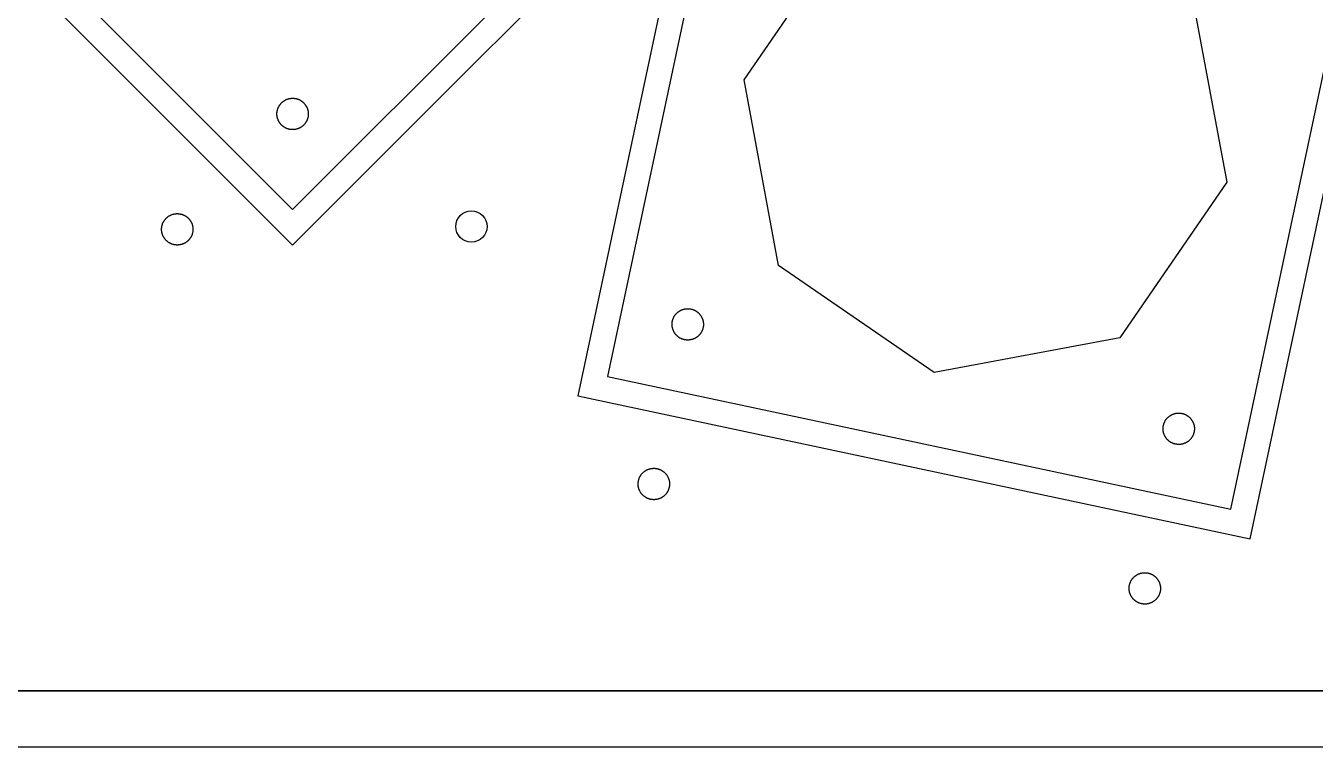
# Model space of a CAD drawing. Extents: x -16500 to 16500, y -16500 to 38576.
# Drawn here: x -10753 to -478, y -16500 to -10753 of the extents above; entities that cross this region are included whole.
import ezdxf

# ---------------------------------------------------------------- set-up
doc = ezdxf.new("R2010")
doc.units = 0
doc.header["$MEASUREMENT"] = 0
for name, color, linetype in [('Bottom', 2, 'Continuous'), ('Top', 1, 'Continuous'), ('Vias', 60, 'Continuous')]:
    doc.layers.add(name, color=color, linetype=linetype)

msp = doc.modelspace()

# ---------------------------------------------------------------- linework, layer by layer
at = {"layer": 'Bottom', "linetype": 'Continuous'}
for points in [[(-16500, 16500), (16500, 16500), (16500, -16500), (-16500, -16500)], [(-16050, 16050), (16050, 16050), (16050, -16050), (-16050, -16050)]]:
    msp.add_lwpolyline(points, close=True, dxfattribs=at)
at = {"layer": 'Top'}
for points in [[(-16500, -16050), (-16500, 16500), (16500, 16500), (16500, -16500), (-16500, -16500), (-16500, -16050)], [(-16050, -16050), (16050, -16050), (16050, 16050), (-16050, 16050)]]:
    msp.add_lwpolyline(points, close=True, dxfattribs=at)
at = {"layer": 'Top', "linetype": 'Continuous'}
for points in [[(-5291.342, 9164.874), (-8626.704, 12500.234), (-12500.234, 8626.703), (-9290.551, 5417.021), (-13700.786, 6354.445), (-14839.727, 996.153), (-10392.695, 50.907), (-14945.686, -1169.063), (-13527.876, -6460.405), (-9164.874, -5291.342), (-12500.235, -8626.702), (-8626.705, -12500.234), (-5417.021, -9290.551), (-6354.445, -13700.786), (-996.153, -14839.727), (-50.907, -10392.695)], [(-5040.676, 9002.117), (-5233.862, 8950.353), (-5417.146, 9007.834), (-8626.704, 12217.392), (-12217.392, 8626.703), (-9007.833, 5417.146), (-9106.927, 5173.522), (-13546.739, 6117.234), (-14602.515, 1150.2), (-10162.703, 206.489), (-10204.285, 10.859), (-10316.4, -135.705), (-14700.737, -1310.485), (-13386.454, -6215.456), (-9002.117, -5040.676), (-8950.353, -5233.862), (-9007.834, -5417.145), (-12217.392, -8626.702), (-8626.704, -12217.391), (-5417.146, -9007.834), (-5173.522, -9106.927), (-6117.234, -13546.739), (-1150.2, -14602.515), (-206.489, -10162.703)]]:
    msp.add_lwpolyline(points, dxfattribs=at)
at = {"layer": 'Top'}
msp.add_lwpolyline([(-1457.003, -10520.35), (-1182.791, -11999.864), (-2035.069, -13239.936), (-3514.583, -13514.148), (-4754.655, -12661.87), (-5028.867, -11182.356), (-4176.589, -9942.284)], dxfattribs=at)
at = {"layer": 'Vias'}
for points in [[(-8628.312, -11580.12), (-8631.53, -11580.037), (-8634.745, -11579.871), (-8637.954, -11579.623), (-8641.155, -11579.292), (-8644.348, -11578.879), (-8647.528, -11578.383), (-8650.695, -11577.806), (-8653.845, -11577.148), (-8656.978, -11576.408), (-8660.091, -11575.589), (-8663.181, -11574.689), (-8666.247, -11573.71), (-8669.287, -11572.653), (-8672.299, -11571.517), (-8675.281, -11570.305), (-8678.23, -11569.016), (-8681.146, -11567.651), (-8684.025, -11566.212), (-8686.866, -11564.699), (-8689.667, -11563.114), (-8692.427, -11561.457), (-8695.142, -11559.73), (-8697.813, -11557.933), (-8700.436, -11556.068), (-8703.011, -11554.136), (-8705.535, -11552.138), (-8708.006, -11550.076), (-8710.424, -11547.951), (-8712.786, -11545.765), (-8715.091, -11543.518), (-8717.338, -11541.213), (-8719.524, -11538.851), (-8721.649, -11536.433), (-8723.711, -11533.962), (-8725.709, -11531.438), (-8727.641, -11528.863), (-8729.506, -11526.24), (-8731.302, -11523.57), (-8733.03, -11520.854), (-8734.687, -11518.094), (-8736.272, -11515.293), (-8737.785, -11512.452), (-8739.224, -11509.573), (-8740.589, -11506.657), (-8741.878, -11503.708), (-8743.09, -11500.726), (-8744.226, -11497.715), (-8745.283, -11494.674), (-8746.262, -11491.608), (-8747.162, -11488.518), (-8747.981, -11485.405), (-8748.721, -11482.272), (-8749.379, -11479.122), (-8749.956, -11475.955), (-8750.451, -11472.775), (-8750.865, -11469.583), (-8751.196, -11466.381), (-8751.444, -11463.172), (-8751.61, -11459.957), (-8751.693, -11456.74), (-8751.693, -11453.521), (-8751.61, -11450.303), (-8751.444, -11447.089), (-8751.196, -11443.879), (-8750.865, -11440.678), (-8750.451, -11437.486), (-8749.956, -11434.305), (-8749.379, -11431.139), (-8748.721, -11427.988), (-8747.981, -11424.855), (-8747.162, -11421.743), (-8746.262, -11418.652), (-8745.283, -11415.586), (-8744.226, -11412.546), (-8743.09, -11409.534), (-8741.878, -11406.552), (-8740.589, -11403.603), (-8739.224, -11400.688), (-8737.785, -11397.808), (-8736.272, -11394.967), (-8734.687, -11392.166), (-8733.03, -11389.407), (-8731.302, -11386.691), (-8729.506, -11384.02), (-8727.641, -11381.397), (-8725.709, -11378.822), (-8723.711, -11376.298), (-8721.649, -11373.827), (-8719.524, -11371.409), (-8717.338, -11369.047), (-8715.091, -11366.742), (-8712.786, -11364.495), (-8710.424, -11362.309), (-8708.006, -11360.184), (-8705.535, -11358.122), (-8703.011, -11356.124), (-8700.436, -11354.193), (-8697.813, -11352.328), (-8695.142, -11350.531), (-8692.427, -11348.803), (-8689.667, -11347.146), (-8686.866, -11345.561), (-8684.025, -11344.048), (-8681.146, -11342.609), (-8678.23, -11341.244), (-8675.281, -11339.956), (-8672.299, -11338.743), (-8669.287, -11337.608), (-8666.247, -11336.55), (-8663.181, -11335.571), (-8660.091, -11334.672), (-8656.978, -11333.852), (-8653.845, -11333.113), (-8650.695, -11332.454), (-8647.528, -11331.877), (-8644.348, -11331.382), (-8641.155, -11330.968), (-8637.954, -11330.637), (-8634.745, -11330.389), (-8631.53, -11330.223), (-8628.312, -11330.14), (-8625.094, -11330.14), (-8621.876, -11330.223), (-8618.661, -11330.389), (-8615.452, -11330.637), (-8612.251, -11330.968), (-8609.058, -11331.382), (-8605.878, -11331.877), (-8602.711, -11332.454), (-8599.561, -11333.113), (-8596.428, -11333.852), (-8593.315, -11334.672), (-8590.225, -11335.571), (-8587.159, -11336.55), (-8584.119, -11337.608), (-8581.107, -11338.743), (-8578.125, -11339.956), (-8575.176, -11341.244), (-8572.26, -11342.609), (-8569.381, -11344.048), (-8566.54, -11345.561), (-8563.739, -11347.146), (-8560.979, -11348.803), (-8558.264, -11350.531), (-8555.593, -11352.328), (-8552.97, -11354.193), (-8550.395, -11356.124), (-8547.871, -11358.122), (-8545.4, -11360.184), (-8542.982, -11362.309), (-8540.62, -11364.495), (-8538.315, -11366.742), (-8536.068, -11369.047), (-8533.882, -11371.409), (-8531.757, -11373.827), (-8529.695, -11376.298), (-8527.697, -11378.822), (-8525.765, -11381.397), (-8523.9, -11384.02), (-8522.104, -11386.691), (-8520.376, -11389.407), (-8518.719, -11392.166), (-8517.134, -11394.967), (-8515.621, -11397.808), (-8514.182, -11400.688), (-8512.817, -11403.603), (-8511.528, -11406.552), (-8510.316, -11409.534), (-8509.18, -11412.546), (-8508.123, -11415.586), (-8507.144, -11418.652), (-8506.244, -11421.743), (-8505.425, -11424.855), (-8504.685, -11427.988), (-8504.027, -11431.139), (-8503.45, -11434.305), (-8502.955, -11437.486), (-8502.541, -11440.678), (-8502.21, -11443.879), (-8501.962, -11447.089), (-8501.796, -11450.303), (-8501.713, -11453.521), (-8501.713, -11456.74), (-8501.796, -11459.957), (-8501.962, -11463.172), (-8502.21, -11466.381), (-8502.541, -11469.583), (-8502.955, -11472.775), (-8503.45, -11475.955), (-8504.027, -11479.122), (-8504.685, -11482.272), (-8505.425, -11485.405), (-8506.244, -11488.518), (-8507.144, -11491.608), (-8508.123, -11494.674), (-8509.18, -11497.715), (-8510.316, -11500.726), (-8511.528, -11503.708), (-8512.817, -11506.657), (-8514.182, -11509.573), (-8515.621, -11512.452), (-8517.134, -11515.293), (-8518.719, -11518.094), (-8520.376, -11520.854), (-8522.104, -11523.57), (-8523.9, -11526.24), (-8525.765, -11528.863), (-8527.697, -11531.438), (-8529.695, -11533.962), (-8531.757, -11536.433), (-8533.882, -11538.851), (-8536.068, -11541.213), (-8538.315, -11543.518), (-8540.62, -11545.765), (-8542.982, -11547.951), (-8545.4, -11550.076), (-8547.871, -11552.138), (-8550.395, -11554.136), (-8552.97, -11556.068), (-8555.593, -11557.933), (-8558.264, -11559.73), (-8560.979, -11561.457), (-8563.739, -11563.114), (-8566.54, -11564.699), (-8569.381, -11566.212), (-8572.26, -11567.651), (-8575.176, -11569.016), (-8578.125, -11570.305), (-8581.107, -11571.517), (-8584.119, -11572.653), (-8587.159, -11573.71), (-8590.225, -11574.689), (-8593.315, -11575.589), (-8596.428, -11576.408), (-8599.561, -11577.148), (-8602.711, -11577.806), (-8605.878, -11578.383), (-8609.058, -11578.879), (-8612.251, -11579.292), (-8615.452, -11579.623), (-8618.661, -11579.871), (-8621.876, -11580.037), (-8625.094, -11580.12)], [(-9547.551, -12499.359), (-9550.769, -12499.276), (-9553.983, -12499.11), (-9557.193, -12498.862), (-9560.394, -12498.531), (-9563.586, -12498.117), (-9566.767, -12497.622), (-9569.933, -12497.045), (-9573.084, -12496.387), (-9576.217, -12495.647), (-9579.329, -12494.828), (-9582.42, -12493.928), (-9585.486, -12492.949), (-9588.526, -12491.892), (-9591.538, -12490.756), (-9594.52, -12489.544), (-9597.469, -12488.255), (-9600.384, -12486.89), (-9603.263, -12485.451), (-9606.105, -12483.938), (-9608.906, -12482.353), (-9611.665, -12480.696), (-9614.381, -12478.968), (-9617.052, -12477.172), (-9619.675, -12475.307), (-9622.25, -12473.375), (-9624.774, -12471.377), (-9627.245, -12469.315), (-9629.663, -12467.19), (-9632.025, -12465.004), (-9634.33, -12462.757), (-9636.577, -12460.452), (-9638.763, -12458.09), (-9640.888, -12455.672), (-9642.95, -12453.201), (-9644.947, -12450.677), (-9646.879, -12448.102), (-9648.744, -12445.479), (-9650.541, -12442.808), (-9652.269, -12440.092), (-9653.926, -12437.333), (-9655.511, -12434.532), (-9657.024, -12431.691), (-9658.463, -12428.811), (-9659.827, -12425.896), (-9661.116, -12422.947), (-9662.329, -12419.965), (-9663.464, -12416.953), (-9664.522, -12413.913), (-9665.501, -12410.847), (-9666.4, -12407.757), (-9667.22, -12404.644), (-9667.959, -12401.511), (-9668.618, -12398.36), (-9669.195, -12395.194), (-9669.69, -12392.013), (-9670.104, -12388.821), (-9670.434, -12385.62), (-9670.683, -12382.41), (-9670.849, -12379.196), (-9670.931, -12375.978), (-9670.931, -12372.76), (-9670.849, -12369.542), (-9670.683, -12366.327), (-9670.434, -12363.118), (-9670.104, -12359.917), (-9669.69, -12356.724), (-9669.195, -12353.544), (-9668.618, -12350.377), (-9667.959, -12347.227), (-9667.22, -12344.094), (-9666.4, -12340.981), (-9665.501, -12337.891), (-9664.522, -12334.825), (-9663.464, -12331.785), (-9662.329, -12328.773), (-9661.116, -12325.791), (-9659.827, -12322.842), (-9658.463, -12319.926), (-9657.024, -12317.047), (-9655.511, -12314.206), (-9653.926, -12311.405), (-9652.269, -12308.645), (-9650.541, -12305.93), (-9648.744, -12303.259), (-9646.879, -12300.636), (-9644.947, -12298.061), (-9642.95, -12295.537), (-9640.888, -12293.066), (-9638.763, -12290.648), (-9636.577, -12288.286), (-9634.33, -12285.981), (-9632.025, -12283.734), (-9629.663, -12281.548), (-9627.245, -12279.423), (-9624.774, -12277.361), (-9622.25, -12275.363), (-9619.675, -12273.431), (-9617.052, -12271.566), (-9614.381, -12269.769), (-9611.665, -12268.042), (-9608.906, -12266.385), (-9606.105, -12264.8), (-9603.263, -12263.287), (-9600.384, -12261.848), (-9597.469, -12260.483), (-9594.52, -12259.194), (-9591.538, -12257.982), (-9588.526, -12256.846), (-9585.486, -12255.789), (-9582.42, -12254.81), (-9579.329, -12253.91), (-9576.217, -12253.091), (-9573.084, -12252.351), (-9569.933, -12251.693), (-9566.767, -12251.116), (-9563.586, -12250.621), (-9560.394, -12250.207), (-9557.193, -12249.876), (-9553.983, -12249.628), (-9550.769, -12249.462), (-9547.551, -12249.379), (-9544.332, -12249.379), (-9541.115, -12249.462), (-9537.9, -12249.628), (-9534.691, -12249.876), (-9531.489, -12250.207), (-9528.297, -12250.621), (-9525.117, -12251.116), (-9521.95, -12251.693), (-9518.8, -12252.351), (-9515.667, -12253.091), (-9512.554, -12253.91), (-9509.464, -12254.81), (-9506.397, -12255.789), (-9503.357, -12256.846), (-9500.346, -12257.982), (-9497.364, -12259.194), (-9494.415, -12260.483), (-9491.499, -12261.848), (-9488.62, -12263.287), (-9485.779, -12264.8), (-9482.978, -12266.385), (-9480.218, -12268.042), (-9477.502, -12269.769), (-9474.832, -12271.566), (-9472.208, -12273.431), (-9469.634, -12275.363), (-9467.11, -12277.361), (-9464.638, -12279.423), (-9462.221, -12281.548), (-9459.859, -12283.734), (-9457.553, -12285.981), (-9455.307, -12288.286), (-9453.121, -12290.648), (-9450.996, -12293.066), (-9448.934, -12295.537), (-9446.936, -12298.061), (-9445.004, -12300.636), (-9443.139, -12303.259), (-9441.342, -12305.93), (-9439.615, -12308.645), (-9437.958, -12311.405), (-9436.372, -12314.206), (-9434.86, -12317.047), (-9433.421, -12319.926), (-9432.056, -12322.842), (-9430.767, -12325.791), (-9429.555, -12328.773), (-9428.419, -12331.785), (-9427.362, -12334.825), (-9426.383, -12337.891), (-9425.483, -12340.981), (-9424.664, -12344.094), (-9423.924, -12347.227), (-9423.266, -12350.377), (-9422.689, -12353.544), (-9422.193, -12356.724), (-9421.78, -12359.917), (-9421.449, -12363.118), (-9421.201, -12366.327), (-9421.035, -12369.542), (-9420.952, -12372.76), (-9420.952, -12375.978), (-9421.035, -12379.196), (-9421.201, -12382.41), (-9421.449, -12385.62), (-9421.78, -12388.821), (-9422.193, -12392.013), (-9422.689, -12395.194), (-9423.266, -12398.36), (-9423.924, -12401.511), (-9424.664, -12404.644), (-9425.483, -12407.757), (-9426.383, -12410.847), (-9427.362, -12413.913), (-9428.419, -12416.953), (-9429.555, -12419.965), (-9430.767, -12422.947), (-9432.056, -12425.896), (-9433.421, -12428.811), (-9434.86, -12431.691), (-9436.372, -12434.532), (-9437.958, -12437.333), (-9439.615, -12440.092), (-9441.342, -12442.808), (-9443.139, -12445.479), (-9445.004, -12448.102), (-9446.936, -12450.677), (-9448.934, -12453.201), (-9450.996, -12455.672), (-9453.121, -12458.09), (-9455.307, -12460.452), (-9457.553, -12462.757), (-9459.859, -12465.004), (-9462.221, -12467.19), (-9464.638, -12469.315), (-9467.11, -12471.377), (-9469.634, -12473.375), (-9472.208, -12475.307), (-9474.832, -12477.172), (-9477.502, -12478.968), (-9480.218, -12480.696), (-9482.978, -12482.353), (-9485.779, -12483.938), (-9488.62, -12485.451), (-9491.499, -12486.89), (-9494.415, -12488.255), (-9497.364, -12489.544), (-9500.346, -12490.756), (-9503.357, -12491.892), (-9506.397, -12492.949), (-9509.464, -12493.928), (-9512.554, -12494.828), (-9515.667, -12495.647), (-9518.8, -12496.387), (-9521.95, -12497.045), (-9525.117, -12497.622), (-9528.297, -12498.117), (-9531.489, -12498.531), (-9534.691, -12498.862), (-9537.9, -12499.11), (-9541.115, -12499.276), (-9544.332, -12499.359)], [(-5478.377, -13256.581), (-5481.595, -13256.529), (-5484.811, -13256.393), (-5488.022, -13256.175), (-5491.227, -13255.874), (-5494.423, -13255.491), (-5497.608, -13255.026), (-5500.78, -13254.479), (-5503.937, -13253.85), (-5507.076, -13253.141), (-5510.196, -13252.35), (-5513.295, -13251.48), (-5516.371, -13250.53), (-5519.42, -13249.501), (-5522.443, -13248.394), (-5525.436, -13247.21), (-5528.397, -13245.949), (-5531.325, -13244.612), (-5534.218, -13243.2), (-5537.073, -13241.714), (-5539.889, -13240.155), (-5542.664, -13238.525), (-5545.396, -13236.823), (-5548.084, -13235.051), (-5550.725, -13233.211), (-5553.317, -13231.304), (-5555.86, -13229.33), (-5558.351, -13227.291), (-5560.788, -13225.189), (-5563.171, -13223.025), (-5565.497, -13220.801), (-5567.766, -13218.517), (-5569.974, -13216.176), (-5572.122, -13213.778), (-5574.207, -13211.326), (-5576.228, -13208.821), (-5578.184, -13206.265), (-5580.074, -13203.659), (-5581.896, -13201.006), (-5583.649, -13198.306), (-5585.332, -13195.563), (-5586.944, -13192.776), (-5588.483, -13189.95), (-5589.95, -13187.084), (-5591.342, -13184.182), (-5592.658, -13181.245), (-5593.899, -13178.275), (-5595.063, -13175.274), (-5596.149, -13172.244), (-5597.157, -13169.187), (-5598.086, -13166.105), (-5598.935, -13163), (-5599.703, -13159.875), (-5600.392, -13156.731), (-5600.999, -13153.57), (-5601.524, -13150.394), (-5601.967, -13147.206), (-5602.328, -13144.007), (-5602.607, -13140.801), (-5602.803, -13137.588), (-5602.916, -13134.371), (-5602.947, -13131.153), (-5602.894, -13127.934), (-5602.759, -13124.718), (-5602.541, -13121.507), (-5602.24, -13118.302), (-5601.857, -13115.106), (-5601.392, -13111.922), (-5600.845, -13108.75), (-5600.216, -13105.593), (-5599.506, -13102.453), (-5598.716, -13099.333), (-5597.846, -13096.234), (-5596.896, -13093.159), (-5595.867, -13090.109), (-5594.76, -13087.086), (-5593.576, -13084.094), (-5592.315, -13081.132), (-5590.978, -13078.204), (-5589.566, -13075.312), (-5588.08, -13072.456), (-5586.521, -13069.64), (-5584.89, -13066.865), (-5583.189, -13064.133), (-5581.417, -13061.446), (-5579.577, -13058.805), (-5577.669, -13056.212), (-5575.696, -13053.67), (-5573.657, -13051.179), (-5571.555, -13048.741), (-5569.391, -13046.358), (-5567.167, -13044.032), (-5564.883, -13041.764), (-5562.541, -13039.555), (-5560.144, -13037.408), (-5557.692, -13035.322), (-5555.187, -13033.301), (-5552.631, -13031.345), (-5550.025, -13029.455), (-5547.372, -13027.633), (-5544.672, -13025.88), (-5541.928, -13024.197), (-5539.142, -13022.585), (-5536.316, -13021.046), (-5533.45, -13019.58), (-5530.548, -13018.188), (-5527.611, -13016.871), (-5524.641, -13015.63), (-5521.64, -13014.467), (-5518.61, -13013.38), (-5515.553, -13012.373), (-5512.471, -13011.444), (-5509.366, -13010.595), (-5506.241, -13009.826), (-5503.096, -13009.138), (-5499.935, -13008.531), (-5496.76, -13008.006), (-5493.572, -13007.562), (-5490.373, -13007.201), (-5487.167, -13006.922), (-5483.954, -13006.726), (-5480.737, -13006.613), (-5477.518, -13006.583), (-5474.3, -13006.635), (-5471.084, -13006.77), (-5467.873, -13006.988), (-5464.668, -13007.289), (-5461.472, -13007.672), (-5458.287, -13008.138), (-5455.115, -13008.685), (-5451.959, -13009.313), (-5448.819, -13010.023), (-5445.699, -13010.813), (-5442.6, -13011.684), (-5439.525, -13012.634), (-5436.475, -13013.662), (-5433.452, -13014.769), (-5430.459, -13015.954), (-5427.498, -13017.215), (-5424.57, -13018.552), (-5421.677, -13019.963), (-5418.822, -13021.449), (-5416.006, -13023.008), (-5413.231, -13024.639), (-5410.499, -13026.341), (-5407.811, -13028.112), (-5405.171, -13029.953), (-5402.578, -13031.86), (-5400.035, -13033.834), (-5397.544, -13035.872), (-5395.107, -13037.974), (-5392.724, -13040.138), (-5390.398, -13042.363), (-5388.13, -13044.647), (-5385.921, -13046.988), (-5383.773, -13049.386), (-5381.688, -13051.838), (-5379.667, -13054.343), (-5377.711, -13056.899), (-5375.821, -13059.504), (-5373.999, -13062.158), (-5372.246, -13064.857), (-5370.563, -13067.601), (-5368.951, -13070.387), (-5367.412, -13073.214), (-5365.945, -13076.079), (-5364.554, -13078.982), (-5363.237, -13081.919), (-5361.996, -13084.889), (-5360.832, -13087.89), (-5359.746, -13090.92), (-5358.738, -13093.977), (-5357.81, -13097.058), (-5356.961, -13100.163), (-5356.192, -13103.289), (-5355.504, -13106.433), (-5354.897, -13109.594), (-5354.371, -13112.77), (-5353.928, -13115.958), (-5353.567, -13119.156), (-5353.288, -13122.363), (-5353.092, -13125.576), (-5352.979, -13128.792), (-5352.948, -13132.011), (-5353.001, -13135.229), (-5353.136, -13138.445), (-5353.354, -13141.657), (-5353.655, -13144.861), (-5354.038, -13148.057), (-5354.503, -13151.242), (-5355.051, -13154.414), (-5355.679, -13157.571), (-5356.389, -13160.71), (-5357.179, -13163.831), (-5358.05, -13166.929), (-5358.999, -13170.005), (-5360.028, -13173.055), (-5361.135, -13176.077), (-5362.319, -13179.07), (-5363.581, -13182.032), (-5364.917, -13184.96), (-5366.329, -13187.852), (-5367.815, -13190.707), (-5369.374, -13193.523), (-5371.005, -13196.298), (-5372.707, -13199.031), (-5374.478, -13201.718), (-5376.318, -13204.359), (-5378.226, -13206.951), (-5380.2, -13209.494), (-5382.238, -13211.985), (-5384.34, -13214.423), (-5386.504, -13216.805), (-5388.729, -13219.132), (-5391.012, -13221.4), (-5393.354, -13223.608), (-5395.751, -13225.756), (-5398.203, -13227.841), (-5400.708, -13229.863), (-5403.265, -13231.819), (-5405.87, -13233.708), (-5408.524, -13235.53), (-5411.223, -13237.283), (-5413.967, -13238.966), (-5416.753, -13240.578), (-5419.58, -13242.118), (-5422.445, -13243.584), (-5425.347, -13244.976), (-5428.284, -13246.293), (-5431.254, -13247.533), (-5434.255, -13248.697), (-5437.285, -13249.783), (-5440.342, -13250.791), (-5443.424, -13251.72), (-5446.529, -13252.569), (-5449.654, -13253.338), (-5452.799, -13254.026), (-5455.96, -13254.633), (-5459.135, -13255.158), (-5462.324, -13255.602), (-5465.522, -13255.963), (-5468.729, -13256.241), (-5471.941, -13256.437), (-5475.158, -13256.551)], [(-1565.786, -14088.228), (-1569.005, -14088.175), (-1572.221, -14088.04), (-1575.432, -14087.822), (-1578.637, -14087.521), (-1581.833, -14087.138), (-1585.017, -14086.673), (-1588.189, -14086.126), (-1591.346, -14085.497), (-1594.486, -14084.787), (-1597.606, -14083.997), (-1600.705, -14083.127), (-1603.78, -14082.177), (-1606.83, -14081.148), (-1609.853, -14080.041), (-1612.845, -14078.857), (-1615.807, -14077.596), (-1618.735, -14076.259), (-1621.627, -14074.847), (-1624.483, -14073.361), (-1627.299, -14071.802), (-1630.074, -14070.171), (-1632.806, -14068.47), (-1635.493, -14066.698), (-1638.134, -14064.858), (-1640.727, -14062.95), (-1643.269, -14060.977), (-1645.76, -14058.938), (-1648.198, -14056.836), (-1650.581, -14054.672), (-1652.907, -14052.448), (-1655.175, -14050.164), (-1657.384, -14047.822), (-1659.531, -14045.425), (-1661.617, -14042.973), (-1663.638, -14040.468), (-1665.594, -14037.912), (-1667.484, -14035.306), (-1669.306, -14032.653), (-1671.059, -14029.953), (-1672.742, -14027.209), (-1674.354, -14024.423), (-1675.893, -14021.597), (-1677.359, -14018.731), (-1678.751, -14015.829), (-1680.068, -14012.892), (-1681.309, -14009.922), (-1682.472, -14006.921), (-1683.559, -14003.891), (-1684.566, -14000.834), (-1685.495, -13997.752), (-1686.344, -13994.647), (-1687.113, -13991.522), (-1687.801, -13988.377), (-1688.408, -13985.216), (-1688.933, -13982.041), (-1689.377, -13978.853), (-1689.738, -13975.654), (-1690.017, -13972.448), (-1690.213, -13969.235), (-1690.326, -13966.018), (-1690.356, -13962.799), (-1690.304, -13959.581), (-1690.169, -13956.365), (-1689.951, -13953.154), (-1689.65, -13949.949), (-1689.267, -13946.753), (-1688.801, -13943.568), (-1688.254, -13940.396), (-1687.626, -13937.24), (-1686.916, -13934.1), (-1686.126, -13930.98), (-1685.255, -13927.881), (-1684.305, -13924.806), (-1683.277, -13921.756), (-1682.17, -13918.733), (-1680.985, -13915.74), (-1679.724, -13912.779), (-1678.387, -13909.851), (-1676.976, -13906.958), (-1675.49, -13904.103), (-1673.931, -13901.287), (-1672.3, -13898.512), (-1670.598, -13895.78), (-1668.827, -13893.092), (-1666.986, -13890.452), (-1665.079, -13887.859), (-1663.105, -13885.316), (-1661.067, -13882.825), (-1658.965, -13880.388), (-1656.801, -13878.005), (-1654.576, -13875.679), (-1652.292, -13873.411), (-1649.951, -13871.202), (-1647.553, -13869.054), (-1645.101, -13866.969), (-1642.596, -13864.948), (-1640.04, -13862.992), (-1637.435, -13861.102), (-1634.781, -13859.28), (-1632.082, -13857.527), (-1629.338, -13855.844), (-1626.552, -13854.232), (-1623.725, -13852.693), (-1620.86, -13851.226), (-1617.957, -13849.835), (-1615.02, -13848.518), (-1612.05, -13847.277), (-1609.049, -13846.113), (-1606.019, -13845.027), (-1602.962, -13844.019), (-1599.881, -13843.091), (-1596.776, -13842.242), (-1593.65, -13841.473), (-1590.506, -13840.785), (-1587.345, -13840.178), (-1584.169, -13839.652), (-1580.981, -13839.209), (-1577.783, -13838.848), (-1574.576, -13838.569), (-1571.363, -13838.373), (-1568.147, -13838.26), (-1564.928, -13838.229), (-1561.71, -13838.282), (-1558.494, -13838.417), (-1555.282, -13838.635), (-1552.078, -13838.936), (-1548.882, -13839.319), (-1545.697, -13839.784), (-1542.525, -13840.332), (-1539.368, -13840.96), (-1536.229, -13841.67), (-1533.108, -13842.46), (-1530.01, -13843.331), (-1526.934, -13844.28), (-1523.884, -13845.309), (-1520.862, -13846.416), (-1517.869, -13847.6), (-1514.907, -13848.862), (-1511.979, -13850.198), (-1509.087, -13851.61), (-1506.232, -13853.096), (-1503.416, -13854.655), (-1500.641, -13856.286), (-1497.908, -13857.988), (-1495.221, -13859.759), (-1492.58, -13861.599), (-1489.988, -13863.507), (-1487.445, -13865.481), (-1484.954, -13867.519), (-1482.516, -13869.621), (-1480.134, -13871.785), (-1477.807, -13874.01), (-1475.539, -13876.293), (-1473.331, -13878.635), (-1471.183, -13881.032), (-1469.098, -13883.484), (-1467.076, -13885.989), (-1465.12, -13888.546), (-1463.231, -13891.151), (-1461.409, -13893.805), (-1459.656, -13896.504), (-1457.973, -13899.248), (-1456.361, -13902.034), (-1454.821, -13904.861), (-1453.355, -13907.726), (-1451.963, -13910.628), (-1450.646, -13913.565), (-1449.406, -13916.535), (-1448.242, -13919.536), (-1447.156, -13922.566), (-1446.148, -13925.623), (-1445.219, -13928.705), (-1444.37, -13931.81), (-1443.601, -13934.935), (-1442.913, -13938.08), (-1442.306, -13941.241), (-1441.781, -13944.416), (-1441.337, -13947.605), (-1440.976, -13950.803), (-1440.698, -13954.01), (-1440.502, -13957.222), (-1440.388, -13960.439), (-1440.358, -13963.658), (-1440.41, -13966.876), (-1440.546, -13970.092), (-1440.764, -13973.303), (-1441.065, -13976.508), (-1441.448, -13979.704), (-1441.913, -13982.889), (-1442.46, -13986.061), (-1443.089, -13989.218), (-1443.798, -13992.357), (-1444.589, -13995.477), (-1445.459, -13998.576), (-1446.409, -14001.652), (-1447.438, -14004.701), (-1448.545, -14007.724), (-1449.729, -14010.717), (-1450.99, -14013.678), (-1452.327, -14016.606), (-1453.739, -14019.499), (-1455.225, -14022.354), (-1456.784, -14025.17), (-1458.414, -14027.945), (-1460.116, -14030.677), (-1461.888, -14033.365), (-1463.728, -14036.006), (-1465.635, -14038.598), (-1467.609, -14041.141), (-1469.648, -14043.632), (-1471.75, -14046.069), (-1473.914, -14048.452), (-1476.138, -14050.778), (-1478.422, -14053.047), (-1480.763, -14055.255), (-1483.161, -14057.403), (-1485.613, -14059.488), (-1488.118, -14061.509), (-1490.674, -14063.465), (-1493.28, -14065.355), (-1495.933, -14067.177), (-1498.633, -14068.93), (-1501.376, -14070.613), (-1504.163, -14072.225), (-1506.989, -14073.764), (-1509.855, -14075.231), (-1512.757, -14076.623), (-1515.694, -14077.939), (-1518.664, -14079.18), (-1521.665, -14080.344), (-1524.695, -14081.43), (-1527.752, -14082.438), (-1530.834, -14083.367), (-1533.939, -14084.216), (-1537.064, -14084.984), (-1540.208, -14085.673), (-1543.369, -14086.28), (-1546.545, -14086.805), (-1549.733, -14087.248), (-1552.932, -14087.609), (-1556.138, -14087.888), (-1559.351, -14088.084), (-1562.568, -14088.197)], [(-5748.662, -14528.173), (-5751.88, -14528.12), (-5755.096, -14527.985), (-5758.308, -14527.767), (-5761.512, -14527.466), (-5764.708, -14527.083), (-5767.893, -14526.618), (-5771.065, -14526.071), (-5774.222, -14525.442), (-5777.361, -14524.732), (-5780.482, -14523.942), (-5783.58, -14523.072), (-5786.656, -14522.122), (-5789.706, -14521.093), (-5792.728, -14519.986), (-5795.721, -14518.802), (-5798.682, -14517.541), (-5801.61, -14516.204), (-5804.503, -14514.792), (-5807.358, -14513.306), (-5810.174, -14511.747), (-5812.949, -14510.116), (-5815.682, -14508.415), (-5818.369, -14506.643), (-5821.01, -14504.803), (-5823.602, -14502.895), (-5826.145, -14500.922), (-5828.636, -14498.883), (-5831.074, -14496.781), (-5833.456, -14494.617), (-5835.783, -14492.393), (-5838.051, -14490.109), (-5840.259, -14487.767), (-5842.407, -14485.37), (-5844.492, -14482.918), (-5846.514, -14480.413), (-5848.47, -14477.857), (-5850.359, -14475.251), (-5852.181, -14472.598), (-5853.934, -14469.898), (-5855.617, -14467.154), (-5857.229, -14464.368), (-5858.769, -14461.542), (-5860.235, -14458.676), (-5861.627, -14455.774), (-5862.944, -14452.837), (-5864.184, -14449.867), (-5865.348, -14446.866), (-5866.434, -14443.836), (-5867.442, -14440.779), (-5868.371, -14437.697), (-5869.22, -14434.592), (-5869.989, -14431.467), (-5870.677, -14428.322), (-5871.284, -14425.161), (-5871.809, -14421.986), (-5872.252, -14418.798), (-5872.614, -14415.599), (-5872.892, -14412.393), (-5873.088, -14409.18), (-5873.202, -14405.963), (-5873.232, -14402.745), (-5873.18, -14399.526), (-5873.044, -14396.31), (-5872.826, -14393.099), (-5872.525, -14389.894), (-5872.142, -14386.698), (-5871.677, -14383.513), (-5871.13, -14380.342), (-5870.501, -14377.185), (-5869.792, -14374.045), (-5869.001, -14370.925), (-5868.131, -14367.826), (-5867.181, -14364.751), (-5866.152, -14361.701), (-5865.045, -14358.678), (-5863.861, -14355.685), (-5862.6, -14352.724), (-5861.263, -14349.796), (-5859.851, -14346.903), (-5858.365, -14344.048), (-5856.806, -14341.232), (-5855.176, -14338.457), (-5853.474, -14335.725), (-5851.702, -14333.038), (-5849.862, -14330.397), (-5847.954, -14327.804), (-5845.981, -14325.261), (-5843.942, -14322.77), (-5841.84, -14320.333), (-5839.676, -14317.95), (-5837.452, -14315.624), (-5835.168, -14313.356), (-5832.826, -14311.147), (-5830.429, -14308.999), (-5827.977, -14306.914), (-5825.472, -14304.893), (-5822.916, -14302.937), (-5820.31, -14301.047), (-5817.657, -14299.225), (-5814.957, -14297.472), (-5812.214, -14295.789), (-5809.427, -14294.177), (-5806.601, -14292.638), (-5803.735, -14291.172), (-5800.833, -14289.78), (-5797.896, -14288.463), (-5794.926, -14287.222), (-5791.925, -14286.058), (-5788.895, -14284.972), (-5785.838, -14283.964), (-5782.756, -14283.036), (-5779.651, -14282.187), (-5776.526, -14281.418), (-5773.382, -14280.73), (-5770.221, -14280.123), (-5767.045, -14279.597), (-5763.857, -14279.154), (-5760.658, -14278.793), (-5757.452, -14278.514), (-5754.239, -14278.318), (-5751.022, -14278.205), (-5747.804, -14278.174), (-5744.585, -14278.227), (-5741.369, -14278.362), (-5738.158, -14278.58), (-5734.953, -14278.881), (-5731.757, -14279.264), (-5728.573, -14279.729), (-5725.401, -14280.277), (-5722.244, -14280.905), (-5719.104, -14281.615), (-5715.984, -14282.405), (-5712.885, -14283.276), (-5709.81, -14284.225), (-5706.76, -14285.254), (-5703.737, -14286.361), (-5700.745, -14287.546), (-5697.783, -14288.807), (-5694.855, -14290.144), (-5691.962, -14291.555), (-5689.107, -14293.041), (-5686.291, -14294.6), (-5683.516, -14296.231), (-5680.784, -14297.933), (-5678.097, -14299.704), (-5675.456, -14301.544), (-5672.863, -14303.452), (-5670.321, -14305.426), (-5667.83, -14307.464), (-5665.392, -14309.566), (-5663.009, -14311.73), (-5660.683, -14313.955), (-5658.415, -14316.239), (-5656.206, -14318.58), (-5654.059, -14320.978), (-5651.973, -14323.43), (-5649.952, -14325.935), (-5647.996, -14328.491), (-5646.106, -14331.096), (-5644.284, -14333.75), (-5642.531, -14336.449), (-5640.848, -14339.193), (-5639.236, -14341.979), (-5637.697, -14344.806), (-5636.231, -14347.671), (-5634.839, -14350.573), (-5633.522, -14353.511), (-5632.281, -14356.481), (-5631.117, -14359.482), (-5630.031, -14362.511), (-5629.024, -14365.568), (-5628.095, -14368.65), (-5627.246, -14371.755), (-5626.477, -14374.881), (-5625.789, -14378.025), (-5625.182, -14381.186), (-5624.656, -14384.362), (-5624.213, -14387.55), (-5623.852, -14390.748), (-5623.573, -14393.955), (-5623.377, -14397.168), (-5623.264, -14400.384), (-5623.234, -14403.603), (-5623.286, -14406.821), (-5623.421, -14410.037), (-5623.639, -14413.248), (-5623.94, -14416.453), (-5624.323, -14419.649), (-5624.789, -14422.834), (-5625.336, -14426.006), (-5625.964, -14429.163), (-5626.674, -14432.302), (-5627.464, -14435.422), (-5628.335, -14438.521), (-5629.285, -14441.597), (-5630.313, -14444.647), (-5631.42, -14447.669), (-5632.605, -14450.662), (-5633.866, -14453.623), (-5635.203, -14456.551), (-5636.614, -14459.444), (-5638.1, -14462.299), (-5639.659, -14465.115), (-5641.29, -14467.89), (-5642.992, -14470.622), (-5644.763, -14473.31), (-5646.604, -14475.951), (-5648.511, -14478.543), (-5650.485, -14481.086), (-5652.523, -14483.577), (-5654.625, -14486.015), (-5656.789, -14488.397), (-5659.014, -14490.724), (-5661.298, -14492.992), (-5663.639, -14495.2), (-5666.037, -14497.348), (-5668.489, -14499.433), (-5670.994, -14501.454), (-5673.55, -14503.411), (-5676.155, -14505.3), (-5678.809, -14507.122), (-5681.508, -14508.875), (-5684.252, -14510.558), (-5687.038, -14512.17), (-5689.865, -14513.71), (-5692.73, -14515.176), (-5695.633, -14516.568), (-5698.57, -14517.885), (-5701.54, -14519.125), (-5704.541, -14520.289), (-5707.571, -14521.375), (-5710.628, -14522.383), (-5713.709, -14523.312), (-5716.814, -14524.161), (-5719.94, -14524.93), (-5723.084, -14525.618), (-5726.245, -14526.225), (-5729.421, -14526.75), (-5732.609, -14527.193), (-5735.807, -14527.555), (-5739.014, -14527.833), (-5742.227, -14528.029), (-5745.443, -14528.143)], [(-1836.072, -15359.82), (-1839.29, -15359.767), (-1842.506, -15359.632), (-1845.717, -15359.414), (-1848.922, -15359.113), (-1852.118, -15358.73), (-1855.303, -15358.265), (-1858.475, -15357.718), (-1861.631, -15357.089), (-1864.771, -15356.379), (-1867.891, -15355.589), (-1870.99, -15354.719), (-1874.065, -15353.769), (-1877.115, -15352.74), (-1880.138, -15351.633), (-1883.131, -15350.449), (-1886.092, -15349.188), (-1889.02, -15347.851), (-1891.913, -15346.439), (-1894.768, -15344.953), (-1897.584, -15343.394), (-1900.359, -15341.763), (-1903.091, -15340.061), (-1905.779, -15338.29), (-1908.419, -15336.45), (-1911.012, -15334.542), (-1913.555, -15332.569), (-1916.046, -15330.53), (-1918.483, -15328.428), (-1920.866, -15326.264), (-1923.192, -15324.039), (-1925.46, -15321.756), (-1927.669, -15319.414), (-1929.817, -15317.017), (-1931.902, -15314.565), (-1933.923, -15312.06), (-1935.879, -15309.504), (-1937.769, -15306.898), (-1939.591, -15304.244), (-1941.344, -15301.545), (-1943.027, -15298.801), (-1944.639, -15296.015), (-1946.178, -15293.188), (-1947.644, -15290.323), (-1949.036, -15287.421), (-1950.353, -15284.484), (-1951.594, -15281.514), (-1952.758, -15278.513), (-1953.844, -15275.483), (-1954.852, -15272.426), (-1955.78, -15269.344), (-1956.629, -15266.239), (-1957.398, -15263.114), (-1958.086, -15259.969), (-1958.693, -15256.808), (-1959.219, -15253.633), (-1959.662, -15250.445), (-1960.023, -15247.246), (-1960.302, -15244.039), (-1960.498, -15240.827), (-1960.611, -15237.61), (-1960.642, -15234.391), (-1960.589, -15231.173), (-1960.454, -15227.957), (-1960.236, -15224.746), (-1959.935, -15221.541), (-1959.552, -15218.345), (-1959.087, -15215.16), (-1958.539, -15211.988), (-1957.911, -15208.832), (-1957.201, -15205.692), (-1956.411, -15202.572), (-1955.54, -15199.473), (-1954.591, -15196.397), (-1953.562, -15193.348), (-1952.455, -15190.325), (-1951.271, -15187.332), (-1950.009, -15184.371), (-1948.673, -15181.443), (-1947.261, -15178.55), (-1945.775, -15175.695), (-1944.216, -15172.879), (-1942.585, -15170.104), (-1940.883, -15167.372), (-1939.112, -15164.684), (-1937.272, -15162.043), (-1935.364, -15159.451), (-1933.39, -15156.908), (-1931.352, -15154.417), (-1929.25, -15151.98), (-1927.086, -15149.597), (-1924.861, -15147.271), (-1922.578, -15145.002), (-1920.236, -15142.794), (-1917.839, -15140.646), (-1915.386, -15138.561), (-1912.882, -15136.54), (-1910.325, -15134.584), (-1907.72, -15132.694), (-1905.066, -15130.872), (-1902.367, -15129.119), (-1899.623, -15127.436), (-1896.837, -15125.824), (-1894.01, -15124.285), (-1891.145, -15122.818), (-1888.243, -15121.426), (-1885.306, -15120.11), (-1882.336, -15118.869), (-1879.335, -15117.705), (-1876.305, -15116.619), (-1873.248, -15115.611), (-1870.166, -15114.682), (-1867.061, -15113.833), (-1863.935, -15113.065), (-1860.791, -15112.376), (-1857.63, -15111.77), (-1854.455, -15111.244), (-1851.266, -15110.801), (-1848.068, -15110.44), (-1844.861, -15110.161), (-1841.649, -15109.965), (-1838.432, -15109.852), (-1835.213, -15109.821), (-1831.995, -15109.874), (-1828.779, -15110.009), (-1825.568, -15110.227), (-1822.363, -15110.528), (-1819.167, -15110.911), (-1815.982, -15111.376), (-1812.81, -15111.923), (-1809.653, -15112.552), (-1806.514, -15113.262), (-1803.394, -15114.052), (-1800.295, -15114.922), (-1797.219, -15115.872), (-1794.169, -15116.901), (-1791.147, -15118.008), (-1788.154, -15119.192), (-1785.193, -15120.453), (-1782.265, -15121.79), (-1779.372, -15123.202), (-1776.517, -15124.688), (-1773.701, -15126.247), (-1770.926, -15127.878), (-1768.194, -15129.579), (-1765.506, -15131.351), (-1762.865, -15133.191), (-1760.273, -15135.099), (-1757.73, -15137.072), (-1755.239, -15139.111), (-1752.801, -15141.213), (-1750.419, -15143.377), (-1748.093, -15145.602), (-1745.824, -15147.885), (-1743.616, -15150.227), (-1741.468, -15152.624), (-1739.383, -15155.076), (-1737.362, -15157.581), (-1735.405, -15160.137), (-1733.516, -15162.743), (-1731.694, -15165.396), (-1729.941, -15168.096), (-1728.258, -15170.84), (-1726.646, -15173.626), (-1725.106, -15176.453), (-1723.64, -15179.318), (-1722.248, -15182.22), (-1720.932, -15185.157), (-1719.691, -15188.127), (-1718.527, -15191.128), (-1717.441, -15194.158), (-1716.433, -15197.215), (-1715.504, -15200.297), (-1714.655, -15203.402), (-1713.886, -15206.527), (-1713.198, -15209.672), (-1712.591, -15212.833), (-1712.066, -15216.008), (-1711.623, -15219.196), (-1711.261, -15222.395), (-1710.983, -15225.601), (-1710.787, -15228.814), (-1710.674, -15232.031), (-1710.643, -15235.25), (-1710.696, -15238.468), (-1710.831, -15241.684), (-1711.049, -15244.895), (-1711.35, -15248.1), (-1711.733, -15251.296), (-1712.198, -15254.481), (-1712.745, -15257.653), (-1713.374, -15260.809), (-1714.084, -15263.949), (-1714.874, -15267.069), (-1715.744, -15270.168), (-1716.694, -15273.243), (-1717.723, -15276.293), (-1718.83, -15279.316), (-1720.014, -15282.309), (-1721.275, -15285.27), (-1722.612, -15288.198), (-1724.024, -15291.091), (-1725.51, -15293.946), (-1727.069, -15296.762), (-1728.7, -15299.537), (-1730.401, -15302.269), (-1732.173, -15304.957), (-1734.013, -15307.597), (-1735.921, -15310.19), (-1737.894, -15312.733), (-1739.933, -15315.224), (-1742.035, -15317.661), (-1744.199, -15320.044), (-1746.423, -15322.37), (-1748.707, -15324.639), (-1751.049, -15326.847), (-1753.446, -15328.995), (-1755.898, -15331.08), (-1758.403, -15333.101), (-1760.959, -15335.057), (-1763.565, -15336.947), (-1766.218, -15338.769), (-1768.918, -15340.522), (-1771.662, -15342.205), (-1774.448, -15343.817), (-1777.274, -15345.356), (-1780.14, -15346.823), (-1783.042, -15348.215), (-1785.979, -15349.531), (-1788.949, -15350.772), (-1791.95, -15351.936), (-1794.98, -15353.022), (-1798.037, -15354.03), (-1801.119, -15354.958), (-1804.224, -15355.808), (-1807.349, -15356.576), (-1810.494, -15357.264), (-1813.655, -15357.871), (-1816.83, -15358.397), (-1820.018, -15358.84), (-1823.217, -15359.201), (-1826.423, -15359.48), (-1829.636, -15359.676), (-1832.853, -15359.789)]]:
    msp.add_lwpolyline(points, close=True, dxfattribs=at)
at = {"layer": 'Vias', "linetype": 'Continuous'}
msp.add_circle((-7202.006, -12351.92), 125, dxfattribs=at)

doc.saveas('drawing.dxf')
